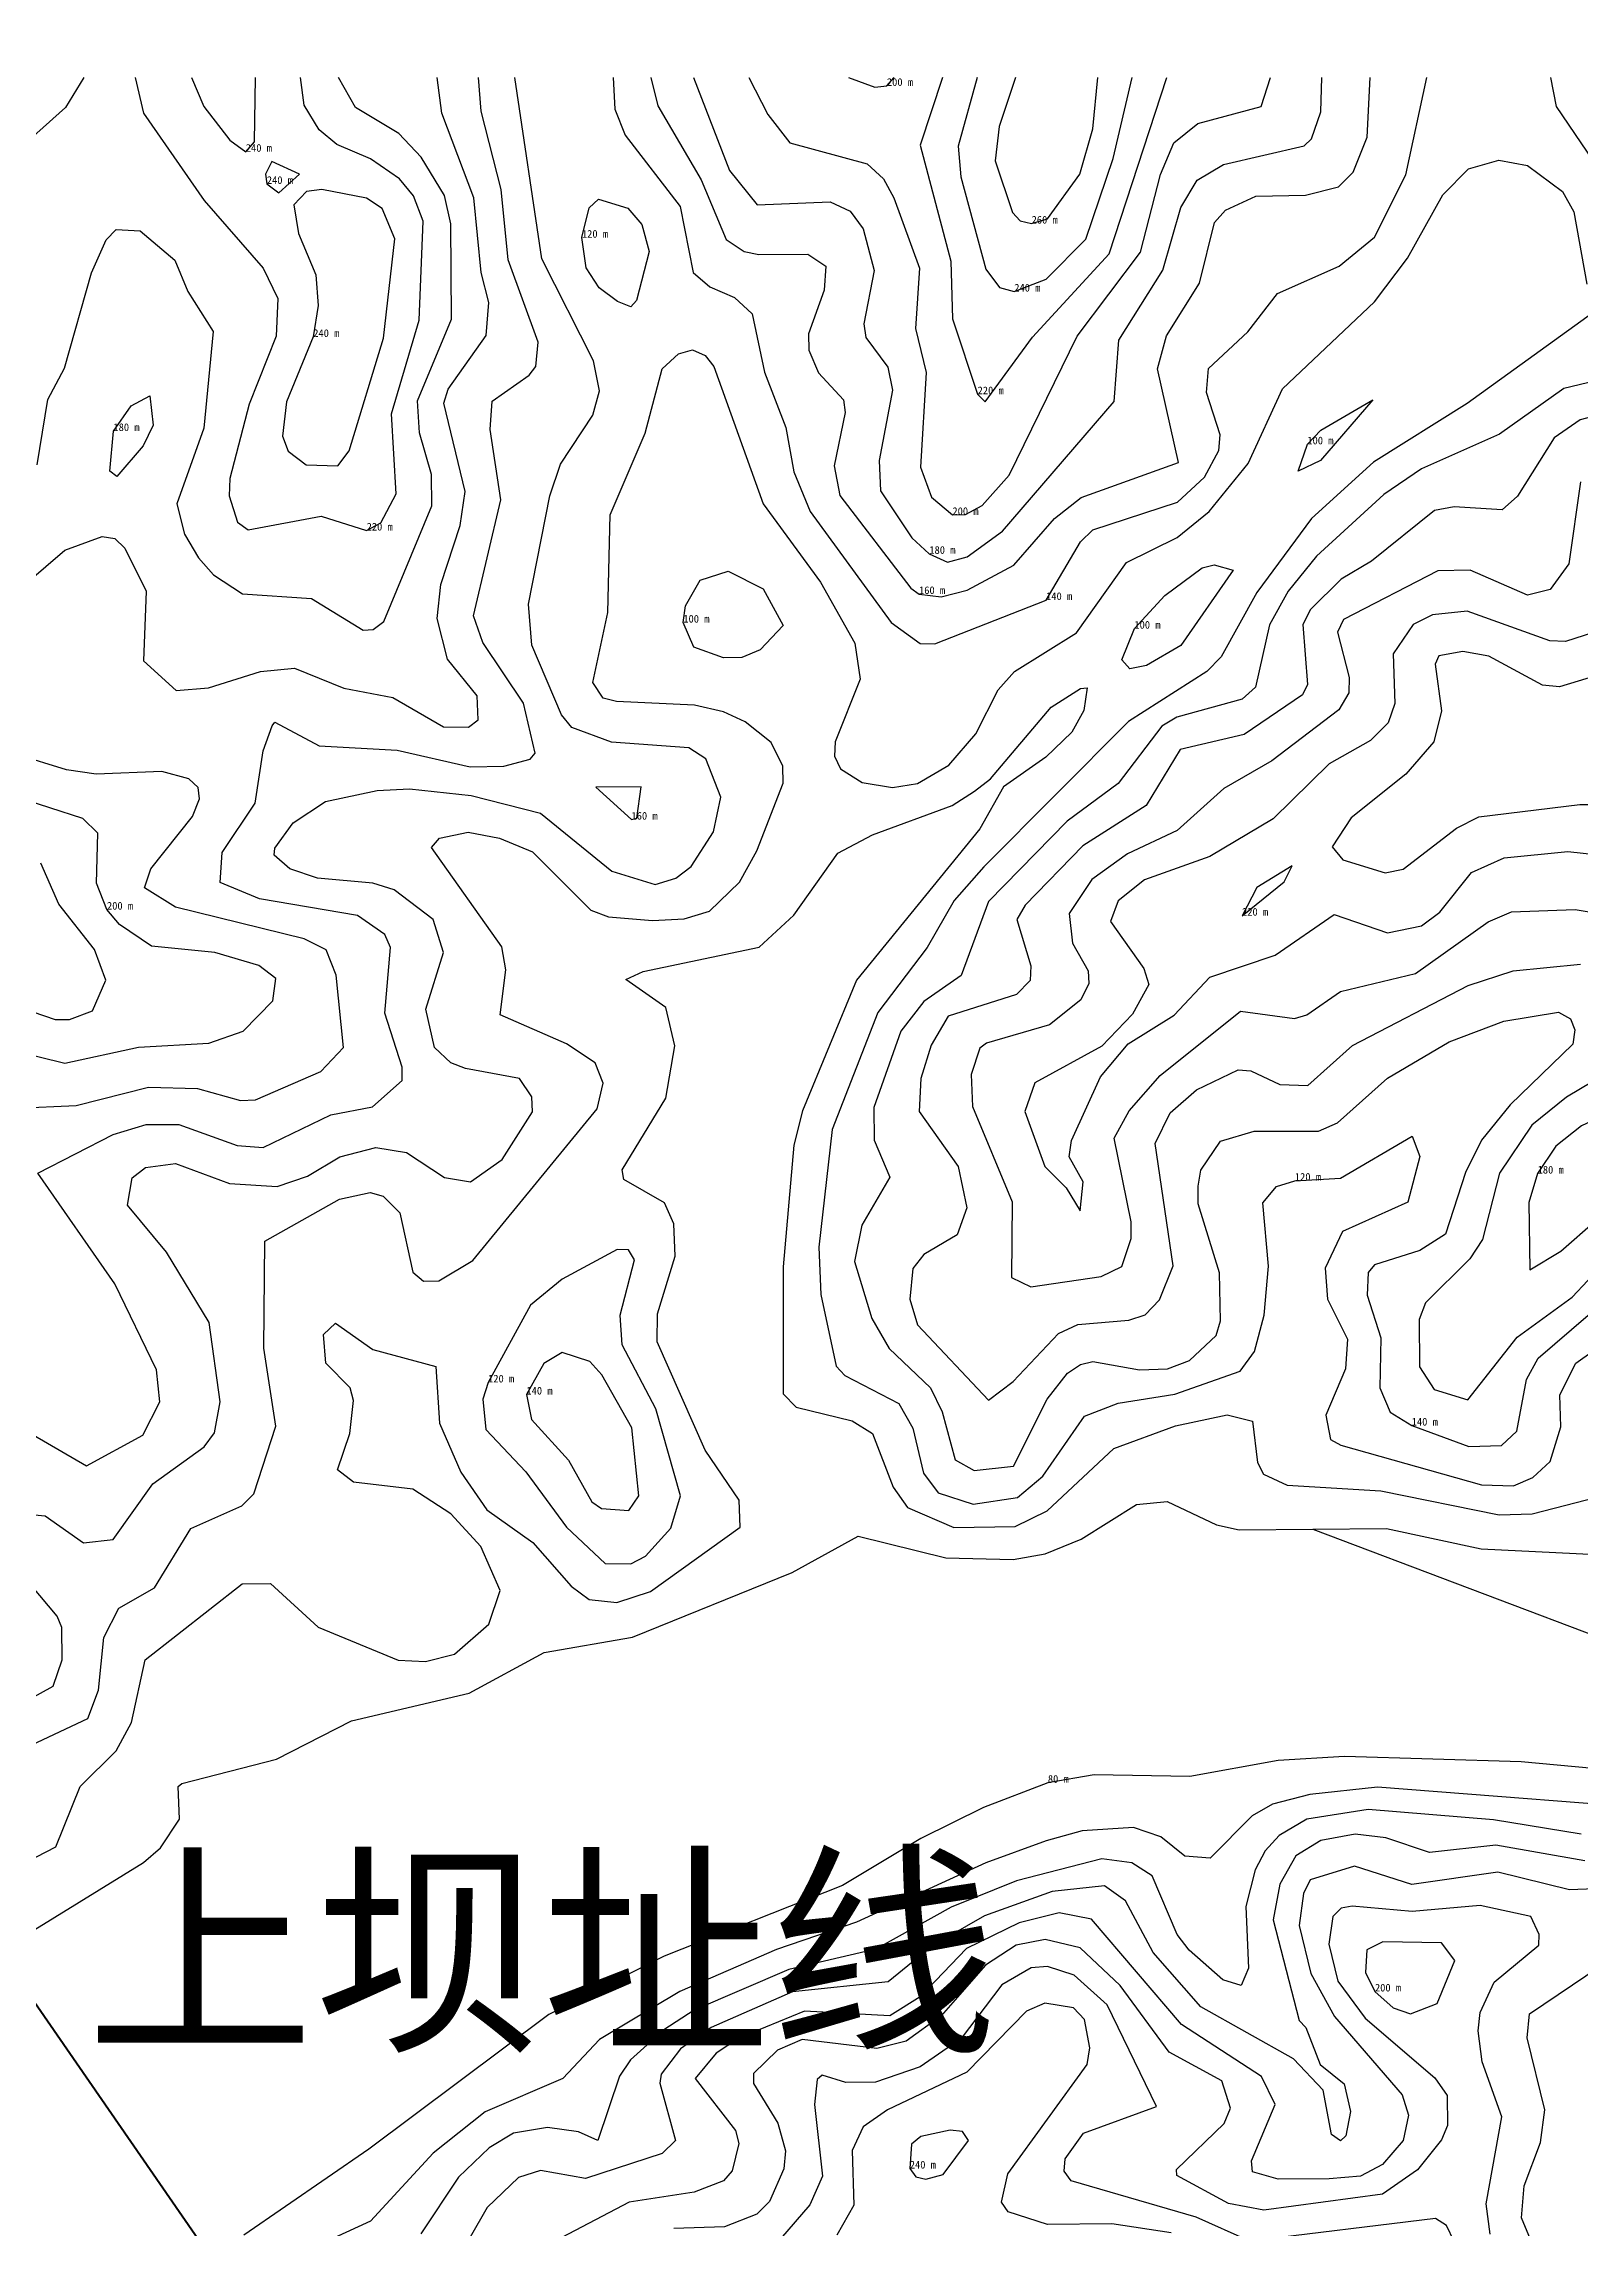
# Model space of a CAD drawing. Extents: x 111 to 2218288, y 28 to 1447839.
# Drawn here: x 110.82632 to 110.84182, y 27.7391 to 27.76114 of the extents above; entities that cross this region are included whole.
import ezdxf

# ---------------------------------------------------------------- set-up
doc = ezdxf.new("R2010")
doc.units = 0
doc.header["$MEASUREMENT"] = 0
for name, color, linetype in [('Contour_Line_Intermediate', 7, 'Continuous'), ('Contour_Line_Major', 7, 'Continuous'), ('Contour_Line_Minor', 7, 'Continuous'), ('FeatureAttribs', 7, 'Continuous')]:
    doc.layers.add(name, color=color, linetype=linetype)
doc.styles.get("Standard").update_dxf_attribs({"font": 'simhei.ttf'})

# ---------------------------------------------------------------- blocks, each defined once
blk = doc.blocks.new('FEATURE')
blk = doc.blocks.new('30')
at = {"layer": 'Defpoints', "lineweight": -3}
blk.add_circle((2215930.011064, 1442068.634078), 2247.483604, dxfattribs=at)

msp = doc.modelspace()

# ---------------------------------------------------------------- linework, layer by layer
at = {"color": 18, "true_color": 0x000000}
msp.add_line((110.839121, 27.746155), (110.845609, 27.743701, 60), dxfattribs=at)
at = {"color": 18, "linetype": 'ByBlock', "lineweight": 40, "true_color": 0x000000}
msp.add_line((110.824204, 27.744307, 49.354664), (110.82965, 27.736426, 100), dxfattribs=at)
at = {"layer": 'Contour_Line_Intermediate', "color": 36, "true_color": 0x804000}
for points in [[(110.839728, 27.75755, 20), (110.8392, 27.756938, 20), (110.838974, 27.75683, 20), (110.839066, 27.757102, 20), (110.839202, 27.757245, 20), (110.839728, 27.75755, 20)], [(110.833779, 27.755273, 20), (110.833545, 27.755028, 20), (110.833359, 27.754951, 20), (110.833176, 27.754948, 20), (110.832875, 27.755056, 20), (110.83277, 27.755303, 20), (110.832791, 27.755471, 20), (110.832939, 27.75573, 20), (110.833221, 27.755822, 20), (110.833574, 27.755644, 20), (110.833779, 27.755273, 20)], [(110.838319, 27.755832, 20), (110.83779, 27.755071, 20), (110.837442, 27.754869, 20), (110.837275, 27.754838, 20), (110.837194, 27.754929, 20), (110.837321, 27.755242, 20), (110.837629, 27.755576, 20), (110.838005, 27.755854, 20), (110.838127, 27.755885, 20), (110.838319, 27.755832, 20)], [(110.826057, 27.742753, 20), (110.82644, 27.742952, 20), (110.826686, 27.743558, 20), (110.827049, 27.743919, 20), (110.827204, 27.744205, 20), (110.827341, 27.744838, 20), (110.82832, 27.745603, 20), (110.828604, 27.745609, 20), (110.829087, 27.745167, 20), (110.829894, 27.744835, 20), (110.83017, 27.74482, 20), (110.830463, 27.744896, 20), (110.830807, 27.745196, 20), (110.830922, 27.745537, 20), (110.830728, 27.745982, 20), (110.830423, 27.746309, 20), (110.830041, 27.746561, 20), (110.829442, 27.74663, 20), (110.829281, 27.746754, 20), (110.829404, 27.747121, 20), (110.829442, 27.747453, 20), (110.829409, 27.747582, 20), (110.829164, 27.747831, 20), (110.829141, 27.748119, 20), (110.829261, 27.748234, 20), (110.829638, 27.747968, 20), (110.830274, 27.747796, 20), (110.830311, 27.747227, 20), (110.830524, 27.74673, 20), (110.830789, 27.746351, 20), (110.831251, 27.746021, 20), (110.83164, 27.745581, 20), (110.83182, 27.745447, 20), (110.832099, 27.745417, 20), (110.832439, 27.745527, 20), (110.833342, 27.746176, 20), (110.833335, 27.746449, 20), (110.832991, 27.746954, 20), (110.832507, 27.748046, 20), (110.83251, 27.74833, 20), (110.832689, 27.748912, 20), (110.832673, 27.749237, 20), (110.83258, 27.749448, 20), (110.832169, 27.749684, 20), (110.832153, 27.74978, 20), (110.832595, 27.750506, 20), (110.832684, 27.751032, 20), (110.832593, 27.751418, 20), (110.832191, 27.751701, 20), (110.832364, 27.751781, 20), (110.833534, 27.752027, 20), (110.833886, 27.752352, 20), (110.83433, 27.752975, 20), (110.834679, 27.753162, 20), (110.835483, 27.753457, 20), (110.835708, 27.753601, 20), (110.835869, 27.753727, 20), (110.83648, 27.75445, 20), (110.836777, 27.754639, 20), (110.836844, 27.754646, 20), (110.836812, 27.754415, 20), (110.836691, 27.754199, 20), (110.836426, 27.753945, 20), (110.836, 27.753645, 20), (110.835763, 27.753223, 20), (110.834516, 27.751696, 20), (110.833974, 27.750378, 20), (110.833885, 27.75003, 20), (110.833779, 27.748803, 20), (110.833777, 27.747522, 20), (110.833908, 27.747388, 20), (110.834474, 27.747248, 20), (110.834678, 27.747122, 20), (110.834886, 27.74658, 20), (110.835033, 27.746376, 20), (110.835498, 27.746173, 20), (110.836119, 27.746183, 20), (110.836441, 27.74634, 20), (110.837112, 27.746971, 20), (110.837736, 27.747199, 20), (110.838258, 27.74731, 20), (110.838514, 27.747244, 20), (110.838564, 27.746829, 20), (110.838624, 27.746712, 20), (110.838862, 27.746599, 20), (110.839808, 27.746541, 20), (110.841001, 27.746301, 20), (110.841335, 27.74631, 20), (110.842103, 27.746509, 20)], [(110.843061, 27.743296, 20), (110.839773, 27.743553, 20), (110.839091, 27.743478, 20), (110.838713, 27.74338, 20), (110.838509, 27.743264, 20), (110.838085, 27.742836, 20), (110.83783, 27.742857, 20), (110.837589, 27.743052, 20), (110.837313, 27.743147, 20), (110.836795, 27.743113, 20), (110.836431, 27.74301, 20), (110.835822, 27.742789, 20), (110.834517, 27.742189, 20), (110.833709, 27.741915, 20), (110.832734, 27.741491, 20), (110.831923, 27.741006, 20), (110.831555, 27.740614, 20), (110.830771, 27.740278, 20), (110.830245, 27.73986, 20), (110.829615, 27.739172, 20), (110.828662, 27.738738, 20)]]:
    msp.add_polyline3d(points, dxfattribs=at)
at = {"layer": 'Contour_Line_Major', "color": 36, "true_color": 0x804000}
for points in [[(110.826722, 27.760802, 120), (110.826538, 27.760499, 120), (110.826022, 27.760041, 120)], [(110.826252, 27.756896, 120), (110.826357, 27.757555, 120), (110.826528, 27.75787, 120), (110.826799, 27.758832, 120), (110.826948, 27.759166, 120), (110.827047, 27.759271, 120), (110.827291, 27.759256, 120), (110.827641, 27.75896, 120), (110.82777, 27.758643, 120), (110.828028, 27.758241, 120), (110.827933, 27.757264, 120), (110.82766, 27.756502, 120), (110.827738, 27.756195, 120), (110.827877, 27.755957, 120), (110.828029, 27.755786, 120), (110.828322, 27.755593, 120), (110.829019, 27.755547, 120), (110.829541, 27.755226, 120), (110.829641, 27.755232, 120), (110.829747, 27.755314, 120), (110.830232, 27.756481, 120), (110.83023, 27.756798, 120), (110.830107, 27.757219, 120), (110.830089, 27.757542, 120), (110.830431, 27.758364, 120), (110.830426, 27.759328, 120), (110.830361, 27.759611, 120), (110.830126, 27.759998, 120), (110.829901, 27.760237, 120), (110.829464, 27.760499, 120), (110.829292, 27.760802, 120)], [(110.83343, 27.760802, 120), (110.833622, 27.760429, 120), (110.833844, 27.760144, 120), (110.834626, 27.759933, 120), (110.834789, 27.75978, 120), (110.834895, 27.759589, 120), (110.835153, 27.758879, 120), (110.835113, 27.758269, 120), (110.83522, 27.757826, 120), (110.835163, 27.756873, 120), (110.835275, 27.756568, 120), (110.835485, 27.756389, 120), (110.835618, 27.756394, 120), (110.835785, 27.756485, 120), (110.836059, 27.756789, 120), (110.836742, 27.758192, 120), (110.837383, 27.759039, 120), (110.837584, 27.759823, 120), (110.837719, 27.760145, 120), (110.83796, 27.760338, 120), (110.838601, 27.76051, 120), (110.838694, 27.760802, 120)], [(110.834437, 27.760802, 120), (110.834703, 27.760704, 120), (110.834824, 27.760718, 120), (110.834897, 27.760802, 120)], [(110.841952, 27.755202, 120), (110.84167, 27.755112, 120), (110.841512, 27.75512, 120), (110.840677, 27.755418, 120), (110.840329, 27.755381, 120), (110.840133, 27.755285, 120), (110.839933, 27.754988, 120), (110.839947, 27.754488, 120), (110.839881, 27.754293, 120), (110.839702, 27.754115, 120), (110.839286, 27.753878, 120), (110.838722, 27.753322, 120), (110.838083, 27.752942, 120), (110.837422, 27.752707, 120), (110.837156, 27.752496, 120), (110.837079, 27.752286, 120), (110.837416, 27.751812, 120), (110.837465, 27.751651, 120), (110.837302, 27.751353, 120), (110.836992, 27.75103, 120), (110.836318, 27.750659, 120), (110.836217, 27.750369, 120), (110.836418, 27.749814, 120), (110.836631, 27.7496, 120), (110.836773, 27.749367, 120), (110.836804, 27.749661, 120), (110.836664, 27.749914, 120), (110.836686, 27.750077, 120), (110.836979, 27.750719, 120), (110.837258, 27.751053, 120), (110.837723, 27.751342, 120), (110.838082, 27.751724, 120), (110.838741, 27.751947, 120), (110.839335, 27.752357, 120), (110.839875, 27.752172, 120), (110.840217, 27.752245, 120), (110.840404, 27.75238, 120), (110.840721, 27.75278, 120), (110.841051, 27.75293, 120), (110.841694, 27.752995, 120), (110.842347, 27.752923, 120)], [(110.825735, 27.751054, 120), (110.82653, 27.750859, 120), (110.827272, 27.75102, 120), (110.827984, 27.75106, 120), (110.828328, 27.75118, 120), (110.828628, 27.751485, 120), (110.82866, 27.751713, 120), (110.828486, 27.751843, 120), (110.828044, 27.751974, 120), (110.827405, 27.752039, 120), (110.827081, 27.752257, 120), (110.826955, 27.752407, 120), (110.826848, 27.752674, 120), (110.826864, 27.75318, 120), (110.826711, 27.753325, 120), (110.825378, 27.753756, 120)], [(110.840553, 27.741804, 120), (110.840419, 27.741981, 120), (110.839828, 27.741992, 120), (110.839666, 27.741912, 120), (110.839654, 27.741681, 120), (110.839748, 27.741491, 120), (110.839933, 27.741327, 120), (110.840108, 27.741266, 120), (110.840375, 27.741371, 120), (110.840553, 27.741804, 120)], [(110.840779, 27.738485, 120), (110.840471, 27.739131, 120), (110.84036, 27.739202, 120), (110.838485, 27.738972, 120), (110.837944, 27.739213, 120), (110.836682, 27.73958, 120), (110.836614, 27.739679, 120), (110.836621, 27.739803, 120), (110.836809, 27.740063, 120), (110.837545, 27.74033, 120), (110.837047, 27.741358, 120), (110.836712, 27.741657, 120), (110.836444, 27.741742, 120), (110.836279, 27.741731, 120), (110.835985, 27.741557, 120), (110.835572, 27.741018, 120), (110.835161, 27.740732, 120), (110.83471, 27.740576, 120), (110.834411, 27.740574, 120), (110.83417, 27.740648, 120), (110.834121, 27.740603, 120), (110.834092, 27.740352, 120), (110.834175, 27.739628, 120), (110.834047, 27.739337, 120), (110.833751, 27.738994, 120)]]:
    msp.add_polyline3d(points, dxfattribs=at)
at = {"layer": 'Contour_Line_Minor', "color": 36, "true_color": 0x804000}
for points in [[(110.826084, 27.746313, 60), (110.82633, 27.746289, 60), (110.826718, 27.746019, 60), (110.827018, 27.74605, 60), (110.827418, 27.746614, 60), (110.827937, 27.746987, 60), (110.82804, 27.747127, 60), (110.828097, 27.74744, 60), (110.827987, 27.748241, 60), (110.827554, 27.748952, 60), (110.827163, 27.749424, 60), (110.827209, 27.749701, 60), (110.827343, 27.749804, 60), (110.827648, 27.749844, 60), (110.828192, 27.749642, 60), (110.828673, 27.749615, 60), (110.828978, 27.749719, 60), (110.829304, 27.749911, 60), (110.829667, 27.750008, 60), (110.829977, 27.749957, 60), (110.830361, 27.749704, 60), (110.830623, 27.74966, 60), (110.830941, 27.749887, 60), (110.831247, 27.750368, 60), (110.83124, 27.750518, 60), (110.831116, 27.750703, 60), (110.830573, 27.750805, 60), (110.830426, 27.750861, 60), (110.830258, 27.751015, 60), (110.830172, 27.751404, 60), (110.830352, 27.751976, 60), (110.830246, 27.752307, 60), (110.829853, 27.752608, 60), (110.829636, 27.752674, 60), (110.829078, 27.752725, 60), (110.8288, 27.75282, 60), (110.828643, 27.752957, 60), (110.828647, 27.753027, 60), (110.828834, 27.753284, 60), (110.82916, 27.753497, 60), (110.829682, 27.753609, 60), (110.830009, 27.753626, 60), (110.83063, 27.753558, 60), (110.831329, 27.75338, 60), (110.83205, 27.752796, 60), (110.832485, 27.752661, 60), (110.832696, 27.752723, 60), (110.832848, 27.752841, 60), (110.833076, 27.753191, 60), (110.833147, 27.753543, 60), (110.832996, 27.75393, 60), (110.832824, 27.754038, 60), (110.832047, 27.754098, 60), (110.831644, 27.754243, 60), (110.831541, 27.754372, 60), (110.831242, 27.755077, 60), (110.831209, 27.75549, 60), (110.831423, 27.756582, 60), (110.831532, 27.756901, 60), (110.831856, 27.757395, 60), (110.831924, 27.757643, 60), (110.831863, 27.757944, 60), (110.831343, 27.758975, 60), (110.831071, 27.760802, 60)], [(110.826106, 27.747167, 80), (110.826749, 27.746795, 80), (110.827316, 27.747103, 80), (110.827489, 27.747442, 80), (110.827456, 27.747762, 80), (110.827034, 27.748631, 80), (110.826259, 27.749747, 80), (110.827017, 27.750137, 80), (110.827349, 27.750238, 80), (110.82768, 27.75024, 80), (110.828267, 27.750027, 80), (110.828532, 27.750006, 80), (110.829212, 27.750337, 80), (110.829635, 27.750416, 80), (110.829932, 27.750684, 80), (110.829935, 27.750819, 80), (110.829758, 27.751361, 80), (110.829817, 27.752025, 80), (110.82976, 27.752156, 80), (110.829482, 27.752347, 80), (110.828494, 27.752517, 80), (110.828097, 27.752679, 80), (110.828116, 27.752982, 80), (110.828451, 27.753482, 80), (110.828531, 27.75401, 80), (110.828622, 27.754262, 80), (110.828649, 27.754298, 80), (110.829096, 27.754059, 80), (110.829882, 27.754015, 80), (110.83062, 27.753847, 80), (110.830959, 27.753853, 80), (110.831225, 27.753924, 80), (110.831276, 27.753985, 80), (110.831157, 27.754491, 80), (110.830747, 27.755102, 80), (110.830652, 27.755372, 80), (110.83093, 27.756541, 80), (110.830822, 27.757253, 80), (110.830841, 27.757536, 80), (110.831216, 27.7578, 80), (110.831281, 27.757888, 80), (110.831304, 27.758133, 80), (110.831003, 27.758964, 80), (110.830931, 27.759672, 80), (110.830729, 27.760465, 80), (110.830702, 27.760802, 80)], [(110.826145, 27.755704, 100), (110.82653, 27.756035, 100), (110.826908, 27.756171, 100), (110.827034, 27.756153, 100), (110.827136, 27.756054, 100), (110.82735, 27.755619, 100), (110.827325, 27.754918, 100), (110.827654, 27.754619, 100), (110.827979, 27.754644, 100), (110.828504, 27.754811, 100), (110.828848, 27.754843, 100), (110.829345, 27.75464, 100), (110.829838, 27.754548, 100), (110.830349, 27.754251, 100), (110.830602, 27.754248, 100), (110.830699, 27.754323, 100), (110.830691, 27.754565, 100), (110.83039, 27.754933, 100), (110.830288, 27.755345, 100), (110.830324, 27.755686, 100), (110.830519, 27.756282, 100), (110.83057, 27.756625, 100), (110.830353, 27.757516, 100), (110.830397, 27.75766, 100), (110.83078, 27.758199, 100), (110.830809, 27.758534, 100), (110.830731, 27.758836, 100), (110.830656, 27.759588, 100), (110.830335, 27.760443, 100), (110.830286, 27.760802, 100)], [(110.827241, 27.760802, 140), (110.827323, 27.760443, 140), (110.827935, 27.759561, 140), (110.828531, 27.758878, 140), (110.828679, 27.758573, 140), (110.828663, 27.758193, 140), (110.828391, 27.757507, 140), (110.828196, 27.756757, 140), (110.828188, 27.756581, 140), (110.828272, 27.756315, 140), (110.828381, 27.75624, 140), (110.829115, 27.756376, 140), (110.829575, 27.756232, 140), (110.829718, 27.75631, 140), (110.829874, 27.756601, 140), (110.829825, 27.757411, 140), (110.830105, 27.758354, 140), (110.830144, 27.759352, 140), (110.830047, 27.759609, 140), (110.829905, 27.759782, 140), (110.829615, 27.759981, 140), (110.829273, 27.760128, 140), (110.829096, 27.760275, 140), (110.828945, 27.760525, 140), (110.828909, 27.760802, 140)], [(110.827807, 27.760802, 160), (110.827933, 27.760511, 160), (110.828196, 27.76017, 160), (110.828356, 27.760054, 160), (110.828445, 27.760153, 160), (110.828455, 27.760802, 160)], [(110.832062, 27.760802, 60), (110.83208, 27.760482, 60), (110.832184, 27.760222, 60), (110.832737, 27.759501, 60), (110.83287, 27.758836, 60), (110.833038, 27.75869, 60), (110.833288, 27.758583, 60), (110.833463, 27.758417, 60), (110.83359, 27.75783, 60), (110.833803, 27.75727, 60), (110.833885, 27.756824, 60), (110.834051, 27.756425, 60), (110.834868, 27.755305, 60), (110.835161, 27.755091, 60), (110.835307, 27.755089, 60), (110.83643, 27.755531, 60), (110.836778, 27.756118, 60), (110.836901, 27.75624, 60), (110.837755, 27.756519, 60), (110.838029, 27.756772, 60), (110.838173, 27.757039, 60), (110.838188, 27.757196, 60), (110.838048, 27.757626, 60), (110.838067, 27.757867, 60), (110.838465, 27.758238, 60), (110.838765, 27.758623, 60), (110.839386, 27.758898, 60), (110.839745, 27.759193, 60), (110.84006, 27.759821, 60), (110.840271, 27.760802, 60)], [(110.832443, 27.760802, 80), (110.832514, 27.760518, 80), (110.83295, 27.75977, 80), (110.833201, 27.759168, 80), (110.833384, 27.759048, 80), (110.833533, 27.759017, 80), (110.834027, 27.759021, 80), (110.834209, 27.758899, 80), (110.83419, 27.758656, 80), (110.834034, 27.758217, 80), (110.834036, 27.758053, 80), (110.834133, 27.757824, 80), (110.834386, 27.757552, 80), (110.834404, 27.757423, 80), (110.834291, 27.756884, 80), (110.834349, 27.756587, 80), (110.835064, 27.755649, 80), (110.835148, 27.755591, 80), (110.835373, 27.755563, 80), (110.835634, 27.755631, 80), (110.836103, 27.755882, 80), (110.836514, 27.756353, 80), (110.836783, 27.756565, 80), (110.837765, 27.756919, 80), (110.837554, 27.757865, 80), (110.837646, 27.758197, 80), (110.837978, 27.758728, 80), (110.838128, 27.759339, 80), (110.838239, 27.759465, 80), (110.838547, 27.759606, 80), (110.839049, 27.759616, 80), (110.839379, 27.7597, 80), (110.839527, 27.759848, 80), (110.83967, 27.760202, 80), (110.8397, 27.760802, 80)], [(110.832874, 27.760802, 100), (110.833236, 27.759864, 100), (110.833516, 27.759518, 100), (110.834253, 27.759548, 100), (110.834454, 27.759454, 100), (110.834585, 27.759276, 100), (110.834694, 27.758856, 100), (110.834591, 27.758316, 100), (110.83461, 27.758181, 100), (110.834833, 27.757879, 100), (110.834881, 27.757648, 100), (110.834747, 27.75694, 100), (110.834759, 27.756633, 100), (110.835076, 27.756159, 100), (110.835252, 27.755997, 100), (110.835435, 27.755912, 100), (110.835633, 27.755967, 100), (110.835989, 27.756227, 100), (110.837116, 27.757533, 100), (110.837164, 27.758154, 100), (110.837607, 27.758858, 100), (110.837791, 27.75949, 100), (110.837954, 27.759768, 100), (110.838221, 27.759925, 100), (110.839035, 27.760114, 100), (110.839107, 27.760183, 100), (110.839203, 27.760457, 100), (110.839212, 27.760802, 100)], [(110.835386, 27.760802, 140), (110.83516, 27.76012, 140), (110.835468, 27.75895, 140), (110.835486, 27.758369, 140), (110.835739, 27.757607, 140), (110.835814, 27.75753, 140), (110.836292, 27.758183, 140), (110.837067, 27.759023, 140), (110.837649, 27.760802, 140)], [(110.835734, 27.760802, 160), (110.835543, 27.760111, 160), (110.83557, 27.7598, 160), (110.835821, 27.758868, 160), (110.83596, 27.758684, 160), (110.836109, 27.758643, 160), (110.836431, 27.758768, 160), (110.83683, 27.759173, 160), (110.837107, 27.759987, 160), (110.837299, 27.760802, 160)], [(110.836121, 27.760802, 180), (110.835955, 27.760307, 180), (110.835916, 27.759961, 180), (110.83609, 27.75944, 180), (110.836169, 27.759356, 180), (110.836284, 27.759329, 180), (110.836443, 27.759378, 180), (110.836772, 27.759826, 180), (110.836902, 27.760286, 180), (110.836951, 27.760802, 180)], [(110.841518, 27.760802, 60), (110.841576, 27.760509, 60), (110.842075, 27.759777, 60)], [(110.826083, 27.743925, 40), (110.826763, 27.744247, 40), (110.82687, 27.744533, 40), (110.826925, 27.745064, 40), (110.827076, 27.745359, 40), (110.827433, 27.745564, 40), (110.827802, 27.746161, 40), (110.828315, 27.74639, 40), (110.828438, 27.746511, 40), (110.828659, 27.747196, 40), (110.828538, 27.747983, 40), (110.828549, 27.749062, 40), (110.829302, 27.749486, 40), (110.82961, 27.749552, 40), (110.829743, 27.749517, 40), (110.829909, 27.749346, 40), (110.830041, 27.74875, 40), (110.830147, 27.748659, 40), (110.830304, 27.748661, 40), (110.830647, 27.748866, 40), (110.831902, 27.750396, 40), (110.831961, 27.750656, 40), (110.831879, 27.750861, 40), (110.831592, 27.751053, 40), (110.830922, 27.751346, 40), (110.83098, 27.751798, 40), (110.830938, 27.75203, 40), (110.83023, 27.753035, 40), (110.83031, 27.753127, 40), (110.8306, 27.753189, 40), (110.830914, 27.753129, 40), (110.831247, 27.752989, 40), (110.831838, 27.752403, 40), (110.832015, 27.752334, 40), (110.83246, 27.752297, 40), (110.832777, 27.752313, 40), (110.833034, 27.752393, 40), (110.833338, 27.752685, 40), (110.833512, 27.752999, 40), (110.833776, 27.753682, 40), (110.833775, 27.753855, 40), (110.833657, 27.754093, 40), (110.833393, 27.754303, 40), (110.833177, 27.754403, 40), (110.832884, 27.754469, 40), (110.832095, 27.754506, 40), (110.831962, 27.75454, 40), (110.831858, 27.754697, 40), (110.83201, 27.755404, 40), (110.832033, 27.756392, 40), (110.832385, 27.757215, 40), (110.832557, 27.757865, 40), (110.83272, 27.758014, 40), (110.832862, 27.758056, 40), (110.832989, 27.757999, 40), (110.833078, 27.757887, 40), (110.833576, 27.756501, 40), (110.834153, 27.75571, 40), (110.8345, 27.755097, 40), (110.834555, 27.754732, 40), (110.834302, 27.754101, 40), (110.834294, 27.753957, 40), (110.834356, 27.753828, 40), (110.834576, 27.753691, 40), (110.834882, 27.753638, 40), (110.835133, 27.753681, 40), (110.835448, 27.753866, 40), (110.835722, 27.754182, 40), (110.835947, 27.754625, 40), (110.836112, 27.754809, 40), (110.836737, 27.755201, 40), (110.837241, 27.755911, 40), (110.837752, 27.756163, 40), (110.838075, 27.756423, 40), (110.838468, 27.756908, 40), (110.838816, 27.757663, 40), (110.839745, 27.758541, 40), (110.840075, 27.758979, 40), (110.840434, 27.75962, 40), (110.840692, 27.759882, 40), (110.840997, 27.759968, 40), (110.841288, 27.759915, 40), (110.841641, 27.759653, 40), (110.841756, 27.759446, 40), (110.841886, 27.758718, 40)], [(110.828897, 27.759826, 160), (110.828618, 27.759957, 160), (110.828555, 27.759829, 160), (110.828568, 27.759729, 160), (110.828688, 27.75964, 160), (110.828897, 27.759826, 160)], [(110.82986, 27.759176, 160), (110.82973, 27.75948, 160), (110.829575, 27.759587, 160), (110.829123, 27.759674, 160), (110.828969, 27.759654, 160), (110.82884, 27.759517, 160), (110.828888, 27.759228, 160), (110.829063, 27.758811, 160), (110.829087, 27.758503, 160), (110.829036, 27.758185, 160), (110.828768, 27.75753, 160), (110.828727, 27.757184, 160), (110.828783, 27.757033, 160), (110.828966, 27.756895, 160), (110.829283, 27.756885, 160), (110.829398, 27.757037, 160), (110.829744, 27.758174, 160), (110.82986, 27.759176, 160)], [(110.832425, 27.759046, 40), (110.832298, 27.758552, 40), (110.832239, 27.75849, 40), (110.832106, 27.758543, 40), (110.83192, 27.75868, 40), (110.83179, 27.758884, 40), (110.831747, 27.759187, 40), (110.831819, 27.759488, 40), (110.831913, 27.759577, 40), (110.832209, 27.759483, 40), (110.832351, 27.759321, 40), (110.832425, 27.759046, 40)], [(110.842032, 27.75849, 40), (110.840679, 27.757515, 40), (110.839735, 27.756923, 40), (110.839108, 27.756353, 40), (110.838558, 27.755606, 40), (110.838195, 27.754958, 40), (110.838052, 27.754808, 40), (110.837263, 27.754304, 40), (110.835803, 27.752839, 40), (110.835504, 27.752499, 40), (110.83523, 27.752025, 40), (110.834734, 27.75137, 40), (110.834273, 27.750189, 40), (110.834138, 27.749002, 40), (110.834156, 27.748522, 40), (110.834312, 27.747801, 40), (110.8344, 27.747708, 40), (110.834945, 27.747425, 40), (110.835086, 27.747176, 40), (110.835192, 27.746721, 40), (110.835342, 27.746523, 40), (110.835693, 27.746408, 40), (110.836142, 27.746474, 40), (110.836397, 27.746692, 40), (110.836818, 27.747297, 40), (110.837157, 27.747428, 40), (110.83773, 27.747517, 40), (110.838388, 27.74775, 40), (110.838533, 27.74795, 40), (110.838629, 27.748315, 40), (110.838675, 27.74881, 40), (110.838617, 27.749449, 40), (110.838754, 27.749614, 40), (110.83894, 27.749672, 40), (110.839402, 27.749698, 40), (110.840125, 27.75012, 40), (110.8402, 27.749916, 40), (110.840081, 27.749456, 40), (110.839422, 27.749159, 40), (110.839246, 27.748789, 40), (110.839268, 27.748477, 40), (110.839472, 27.748073, 40), (110.839452, 27.747775, 40), (110.839254, 27.747307, 40), (110.839299, 27.747062, 40), (110.839403, 27.747002, 40), (110.840823, 27.746604, 40), (110.841146, 27.746594, 40), (110.841341, 27.746676, 40), (110.841517, 27.746838, 40), (110.841625, 27.747188, 40), (110.841613, 27.747512, 40), (110.841774, 27.747831, 40), (110.842323, 27.74822, 40)], [(110.842537, 27.757878, 60), (110.841653, 27.757666, 60), (110.841005, 27.757203, 60), (110.840217, 27.756856, 60), (110.839839, 27.756597, 60), (110.839158, 27.755973, 60), (110.838873, 27.755621, 60), (110.838684, 27.755282, 60), (110.838544, 27.754651, 60), (110.838408, 27.754529, 60), (110.83775, 27.754349, 60), (110.837599, 27.754259, 60), (110.837158, 27.75368, 60), (110.836643, 27.753299, 60), (110.83585, 27.752489, 60), (110.835574, 27.751742, 60), (110.835195, 27.751481, 60), (110.834966, 27.751179, 60), (110.834692, 27.750409, 60), (110.834694, 27.750081, 60), (110.834853, 27.749708, 60), (110.834571, 27.749223, 60), (110.834496, 27.748857, 60), (110.834673, 27.748281, 60), (110.834848, 27.747979, 60), (110.835265, 27.747583, 60), (110.835383, 27.747339, 60), (110.835514, 27.746854, 60), (110.835706, 27.746747, 60), (110.836102, 27.746793, 60), (110.836442, 27.747468, 60), (110.836647, 27.747729, 60), (110.836776, 27.747817, 60), (110.836902, 27.747848, 60), (110.837374, 27.747764, 60), (110.837656, 27.747774, 60), (110.837878, 27.747856, 60), (110.838147, 27.74811, 60), (110.83819, 27.748258, 60), (110.838181, 27.748741, 60), (110.837965, 27.749439, 60), (110.837966, 27.749616, 60), (110.837991, 27.749779, 60), (110.83819, 27.75007, 60), (110.838528, 27.750172, 60), (110.83918, 27.750171, 60), (110.83937, 27.750256, 60), (110.839873, 27.750707, 60), (110.840497, 27.751074, 60), (110.841048, 27.751281, 60), (110.841601, 27.751374, 60), (110.841722, 27.751306, 60), (110.841766, 27.751193, 60), (110.841746, 27.75105, 60), (110.841111, 27.750438, 60), (110.840822, 27.750082, 60), (110.840663, 27.749755, 60), (110.840461, 27.749131, 60), (110.840202, 27.748968, 60), (110.839742, 27.748823, 60), (110.839679, 27.748747, 60), (110.83967, 27.748516, 60), (110.839807, 27.748086, 60), (110.839797, 27.747582, 60), (110.839901, 27.747338, 60), (110.840119, 27.747201, 60), (110.840694, 27.746989, 60), (110.841024, 27.747001, 60), (110.841179, 27.747145, 60), (110.841276, 27.747666, 60), (110.841395, 27.747882, 60), (110.842428, 27.74877, 60)], [(110.827421, 27.757294, 100), (110.827319, 27.757087, 100), (110.827055, 27.756777, 100), (110.826985, 27.756831, 100), (110.82702, 27.757236, 100), (110.8272, 27.757491, 100), (110.827387, 27.75759, 100), (110.827421, 27.757294, 100)], [(110.841983, 27.757393, 80), (110.841818, 27.75735, 80), (110.841555, 27.757166, 80), (110.841186, 27.75658, 80), (110.841033, 27.756441, 80), (110.840548, 27.756472, 80), (110.840349, 27.756433, 80), (110.839713, 27.755924, 80), (110.839408, 27.755741, 80), (110.839097, 27.755436, 80), (110.839021, 27.755284, 80), (110.839067, 27.754677, 80), (110.839017, 27.754573, 80), (110.838427, 27.754173, 80), (110.837784, 27.754022, 80), (110.83744, 27.753456, 80), (110.836801, 27.753051, 80), (110.836218, 27.752451, 80), (110.836134, 27.752309, 80), (110.836276, 27.751839, 80), (110.836269, 27.751692, 80), (110.83613, 27.75155, 80), (110.835443, 27.751331, 80), (110.835271, 27.751038, 80), (110.835166, 27.750704, 80), (110.83515, 27.750371, 80), (110.835542, 27.749814, 80), (110.83563, 27.749398, 80), (110.835534, 27.749125, 80), (110.835198, 27.748927, 80), (110.835085, 27.748786, 80), (110.835056, 27.748475, 80), (110.835134, 27.748218, 80), (110.835848, 27.747457, 80), (110.836098, 27.747646, 80), (110.836554, 27.748129, 80), (110.836751, 27.748221, 80), (110.837266, 27.748264, 80), (110.83743, 27.74832, 80), (110.837575, 27.748469, 80), (110.837711, 27.748813, 80), (110.837529, 27.750048, 80), (110.837681, 27.750356, 80), (110.837947, 27.750588, 80), (110.838368, 27.750792, 80), (110.838495, 27.750782, 80), (110.838788, 27.750643, 80), (110.839071, 27.750631, 80), (110.839521, 27.751035, 80), (110.840689, 27.75164, 80), (110.841141, 27.75179, 80), (110.841821, 27.751855, 80)], [(110.841823, 27.756724, 100), (110.841703, 27.755896, 100), (110.841517, 27.755638, 100), (110.841288, 27.755581, 100), (110.840709, 27.755833, 100), (110.840383, 27.755824, 100), (110.83943, 27.755335, 100), (110.839371, 27.755206, 100), (110.839488, 27.754749, 100), (110.839483, 27.754595, 100), (110.839384, 27.754424, 100), (110.838709, 27.753907, 100), (110.838223, 27.75363, 100), (110.837752, 27.753205, 100), (110.837252, 27.75297, 100), (110.836893, 27.752712, 100), (110.836663, 27.752367, 100), (110.836696, 27.75207, 100), (110.836853, 27.751788, 100), (110.836862, 27.75166, 100), (110.836779, 27.751498, 100), (110.836466, 27.751246, 100), (110.83583, 27.751059, 100), (110.835763, 27.751008, 100), (110.835674, 27.750742, 100), (110.835689, 27.750422, 100), (110.836089, 27.74946, 100), (110.836081, 27.748695, 100), (110.836275, 27.7486, 100), (110.836987, 27.748705, 100), (110.837194, 27.748805, 100), (110.83729, 27.749089, 100), (110.837288, 27.749256, 100), (110.837117, 27.750102, 100), (110.837267, 27.750377, 100), (110.83758, 27.750732, 100), (110.838392, 27.751384, 100), (110.838938, 27.75131, 100), (110.839061, 27.751345, 100), (110.839399, 27.751582, 100), (110.840156, 27.751762, 100), (110.840889, 27.752283, 100), (110.841125, 27.752384, 100), (110.841767, 27.752408, 100), (110.842531, 27.752279, 100)], [(110.841986, 27.75477, 140), (110.841609, 27.754654, 140), (110.841438, 27.754672, 140), (110.840898, 27.754964, 140), (110.840634, 27.755012, 140), (110.840393, 27.754967, 140), (110.840357, 27.754882, 140), (110.84042, 27.754413, 140), (110.840343, 27.754101, 140), (110.840058, 27.753775, 140), (110.839507, 27.753332, 140), (110.839317, 27.753042, 140), (110.839425, 27.752909, 140), (110.83985, 27.752779, 140), (110.840033, 27.752815, 140), (110.840571, 27.753229, 140), (110.840797, 27.753343, 140), (110.841816, 27.753469, 140), (110.842638, 27.753467, 140)], [(110.826042, 27.750404, 100), (110.826644, 27.750429, 100), (110.827373, 27.750615, 100), (110.827867, 27.750601, 100), (110.828301, 27.750481, 100), (110.828454, 27.750489, 100), (110.829112, 27.750772, 100), (110.829343, 27.751015, 100), (110.829269, 27.751746, 100), (110.829168, 27.752, 100), (110.828946, 27.752113, 100), (110.827645, 27.752432, 100), (110.827335, 27.752627, 100), (110.827398, 27.752818, 100), (110.827817, 27.753348, 100), (110.827888, 27.753526, 100), (110.827876, 27.753639, 100), (110.827782, 27.753727, 100), (110.82751, 27.753801, 100), (110.826845, 27.753775, 100), (110.826546, 27.753819, 100), (110.826047, 27.753971, 100)], [(110.832346, 27.753647, 80), (110.831887, 27.753644, 80), (110.832247, 27.753315, 80), (110.8323, 27.75333, 80), (110.832346, 27.753647, 80)], [(110.826944, 27.751695, 140), (110.826828, 27.752003, 140), (110.82647, 27.752462, 140), (110.826287, 27.752877, 140)], [(110.838914, 27.752849, 140), (110.838555, 27.75263, 140), (110.838407, 27.752346, 140), (110.838833, 27.752687, 140), (110.838914, 27.752849, 140)], [(110.825862, 27.751494, 140), (110.826432, 27.751298, 140), (110.826577, 27.751297, 140), (110.826808, 27.751387, 140), (110.826944, 27.751695, 140)], [(110.84232, 27.750894, 80), (110.841681, 27.750515, 80), (110.841331, 27.750231, 80), (110.841004, 27.749748, 80), (110.840832, 27.74908, 80), (110.840707, 27.748884, 80), (110.840257, 27.748439, 80), (110.840194, 27.748273, 80), (110.840198, 27.747793, 80), (110.840345, 27.747565, 80), (110.840684, 27.747462, 80), (110.841182, 27.748094, 80), (110.841737, 27.748496, 80), (110.842844, 27.749673, 80)], [(110.843023, 27.750394, 100), (110.842615, 27.750494, 100), (110.842299, 27.750445, 100), (110.841832, 27.750224, 100), (110.841574, 27.750019, 100), (110.841389, 27.749744, 100), (110.841302, 27.749452, 100), (110.841312, 27.748774, 100), (110.841624, 27.748962, 100), (110.841975, 27.749271, 100), (110.843023, 27.750394, 100)], [(110.832743, 27.746491, 40), (110.832493, 27.74737, 40), (110.832152, 27.748016, 40), (110.832133, 27.748315, 40), (110.832279, 27.748873, 40), (110.832217, 27.748973, 40), (110.832104, 27.748977, 40), (110.831547, 27.748679, 40), (110.831227, 27.748416, 40), (110.8308, 27.747636, 40), (110.830747, 27.747466, 40), (110.830778, 27.747163, 40), (110.831182, 27.746733, 40), (110.83159, 27.746177, 40), (110.831983, 27.74581, 40), (110.832242, 27.745807, 40), (110.832387, 27.745885, 40), (110.832644, 27.746165, 40), (110.832743, 27.746491, 40)], [(110.832322, 27.746491, 60), (110.83225, 27.747178, 60), (110.831948, 27.747713, 60), (110.831828, 27.747848, 60), (110.831546, 27.747938, 60), (110.831364, 27.747827, 60), (110.831187, 27.747514, 60), (110.831237, 27.747262, 60), (110.831611, 27.746851, 60), (110.831848, 27.74643, 60), (110.831946, 27.746364, 60), (110.832221, 27.746345, 60), (110.832322, 27.746491, 60)], [(110.826226, 27.742118, 0), (110.827324, 27.742791, 0), (110.827494, 27.74294, 0), (110.827688, 27.743229, 0), (110.827674, 27.74356, 0), (110.827711, 27.74359, 0), (110.828666, 27.743834, 0), (110.829423, 27.744221, 0), (110.83061, 27.7445, 0), (110.831367, 27.74491, 0), (110.832258, 27.745067, 0), (110.833867, 27.745717, 0), (110.834533, 27.746086, 0), (110.835417, 27.745865, 0), (110.836099, 27.745851, 0), (110.836421, 27.745908, 0), (110.836785, 27.746054, 0), (110.837343, 27.746405, 0), (110.837653, 27.746435, 0), (110.838149, 27.746201, 0), (110.838377, 27.746149, 0), (110.839866, 27.746162, 0), (110.840821, 27.745959, 0), (110.843286, 27.745837, 0)], [(110.825829, 27.744252, 60), (110.826411, 27.744573, 60), (110.826503, 27.744838, 60), (110.826498, 27.745164, 60), (110.826453, 27.745279, 60), (110.826015, 27.745798, 60)], [(110.843078, 27.743636, 0), (110.841224, 27.743809, 0), (110.83944, 27.743863, 0), (110.838773, 27.743822, 0), (110.837882, 27.743659, 0), (110.836914, 27.743678, 0), (110.836448, 27.743597, 0), (110.835797, 27.743347, 0), (110.835167, 27.743036, 0), (110.834376, 27.742559, 0), (110.832577, 27.741847, 0), (110.831414, 27.74126, 0), (110.829597, 27.739901, 0), (110.828335, 27.739033, 0)], [(110.841829, 27.74308, 40), (110.840944, 27.743222, 40), (110.83968, 27.743327, 40), (110.83906, 27.743231, 40), (110.838782, 27.743066, 40), (110.838641, 27.74291, 40), (110.838541, 27.74272, 40), (110.838447, 27.742348, 40), (110.838471, 27.741727, 40), (110.838399, 27.741553, 40), (110.838212, 27.741608, 40), (110.837873, 27.741908, 40), (110.837752, 27.742065, 40), (110.837499, 27.742657, 40), (110.837296, 27.74279, 40), (110.836992, 27.742828, 40), (110.83613, 27.742607, 40), (110.835473, 27.742341, 40), (110.834713, 27.741917, 40), (110.833834, 27.741714, 40), (110.832879, 27.741301, 40), (110.832573, 27.741105, 40), (110.832237, 27.740803, 40), (110.832125, 27.740638, 40), (110.831906, 27.739986, 40), (110.831713, 27.740076, 40), (110.8314, 27.74012, 40), (110.831057, 27.74006, 40), (110.830811, 27.739914, 40), (110.830502, 27.739617, 40), (110.830121, 27.739046, 40)], [(110.841864, 27.742811, 60), (110.840967, 27.742967, 60), (110.8403, 27.742893, 60), (110.839858, 27.743041, 60), (110.839548, 27.743079, 60), (110.839201, 27.743014, 60), (110.838949, 27.742859, 60), (110.838787, 27.742573, 60), (110.838721, 27.742213, 60), (110.838983, 27.741199, 60), (110.839052, 27.741129, 60), (110.839194, 27.740755, 60), (110.839436, 27.74056, 60), (110.839501, 27.740281, 60), (110.839455, 27.740035, 60), (110.8394, 27.739985, 60), (110.839309, 27.740049, 60), (110.839226, 27.740495, 60), (110.838925, 27.740813, 60), (110.837992, 27.741335, 60), (110.837512, 27.741884, 60), (110.837231, 27.742406, 60), (110.83702, 27.742556, 60), (110.836493, 27.742499, 60), (110.835808, 27.742256, 60), (110.835286, 27.741955, 60), (110.834838, 27.741588, 60), (110.83387, 27.741489, 60), (110.833051, 27.741128, 60), (110.83274, 27.740911, 60), (110.832548, 27.740656, 60), (110.832533, 27.740565, 60), (110.832691, 27.739987, 60), (110.832557, 27.739858, 60), (110.831782, 27.739604, 60), (110.831328, 27.739684, 60), (110.831108, 27.739613, 60), (110.830791, 27.739313, 60), (110.830435, 27.738689, 60)], [(110.842222, 27.742537, 80), (110.841712, 27.742516, 80), (110.840987, 27.742694, 80), (110.840121, 27.742571, 80), (110.839542, 27.742755, 80), (110.839095, 27.742616, 80), (110.839026, 27.74248, 80), (110.838985, 27.742157, 80), (110.839101, 27.741673, 80), (110.83934, 27.741238, 80), (110.840022, 27.740449, 80), (110.840085, 27.740243, 80), (110.840034, 27.739986, 80), (110.839825, 27.739744, 80), (110.839602, 27.739628, 80), (110.839285, 27.739602, 80), (110.838772, 27.739596, 80), (110.838514, 27.739673, 80), (110.838502, 27.739783, 80), (110.83874, 27.740351, 80), (110.838602, 27.740633, 80), (110.837795, 27.741158, 80), (110.836887, 27.742221, 80), (110.836562, 27.742284, 80), (110.836159, 27.742183, 80), (110.835626, 27.741925, 80), (110.835158, 27.741438, 80), (110.834854, 27.741246, 80), (110.833992, 27.741292, 80), (110.833336, 27.741025, 80), (110.833102, 27.740869, 80), (110.83289, 27.740613, 80), (110.833296, 27.74009, 80), (110.833331, 27.739958, 80), (110.833262, 27.739682, 80), (110.833174, 27.739582, 80), (110.832878, 27.739465, 80), (110.832222, 27.739366, 80), (110.831267, 27.738864, 80)], [(110.84091, 27.739041, 100), (110.840869, 27.73935, 100), (110.841027, 27.740227, 100), (110.840831, 27.740782, 100), (110.84079, 27.741095, 100), (110.840809, 27.741278, 100), (110.84095, 27.741585, 100), (110.841401, 27.741958, 100), (110.841406, 27.742067, 100), (110.841322, 27.742248, 100), (110.84081, 27.74236, 100), (110.840124, 27.742299, 100), (110.839518, 27.742352, 100), (110.839408, 27.742332, 100), (110.839324, 27.742248, 100), (110.839283, 27.741967, 100), (110.839373, 27.741596, 100), (110.839648, 27.741221, 100), (110.840351, 27.740621, 100), (110.840475, 27.740442, 100), (110.840479, 27.740139, 100), (110.840421, 27.739994, 100), (110.840177, 27.739691, 100), (110.839823, 27.739445, 100), (110.838628, 27.739285, 100), (110.838271, 27.739351, 100), (110.837748, 27.739635, 100), (110.837746, 27.739696, 100), (110.838226, 27.74016, 100), (110.838291, 27.740315, 100), (110.838203, 27.740591, 100), (110.837673, 27.74088, 100), (110.837179, 27.741552, 100), (110.836774, 27.74193, 100), (110.836422, 27.742014, 100), (110.836127, 27.741957, 100), (110.835819, 27.741757, 100), (110.835372, 27.741244, 100), (110.835018, 27.740989, 100), (110.834723, 27.740915, 100), (110.833969, 27.741005, 100), (110.83372, 27.740899, 100), (110.833479, 27.740663, 100), (110.833478, 27.740564, 100), (110.833725, 27.740163, 100), (110.8338, 27.739882, 100), (110.833785, 27.7397, 100), (110.833639, 27.739371, 100), (110.833511, 27.739245, 100), (110.833187, 27.739115, 100), (110.832674, 27.739098, 100)], [(110.841316, 27.73899, 80), (110.841227, 27.739206, 80), (110.841252, 27.739531, 80), (110.841419, 27.739968, 80), (110.841462, 27.740296, 80), (110.841283, 27.741023, 80), (110.841308, 27.741265, 80), (110.842311, 27.74194, 80)], [(110.837691, 27.739055, 140), (110.837094, 27.739146, 140), (110.836444, 27.739141, 140), (110.836047, 27.739269, 140), (110.835981, 27.739364, 140), (110.836045, 27.73965, 140), (110.836843, 27.740755, 140), (110.83687, 27.740923, 140), (110.836819, 27.74121, 140), (110.836707, 27.741327, 140), (110.836416, 27.741374, 140), (110.836233, 27.741294, 140), (110.835631, 27.740676, 140), (110.834831, 27.740297, 140), (110.834583, 27.740127, 140), (110.834474, 27.739886, 140), (110.834489, 27.739336, 140), (110.834319, 27.739031, 140)], [(110.835647, 27.739986, 160), (110.835588, 27.740079, 160), (110.835461, 27.740091, 160), (110.835168, 27.740027, 160), (110.835073, 27.739951, 160), (110.835055, 27.739705, 160), (110.835116, 27.739622, 160), (110.835217, 27.739597, 160), (110.835391, 27.739643, 160), (110.835647, 27.739986, 160)]]:
    msp.add_polyline3d(points, dxfattribs=at)

# ---------------------------------------------------------------- block references
at = {"layer": 'Defpoints', "linetype": 'ByBlock'}
msp.add_blockref('30', (-2213571.729191, -1439793.416697), dxfattribs=at)
at = {"layer": 'FeatureAttribs'}
ref = msp.add_blockref('FEATURE', (110.834824, 27.760718, 120), dxfattribs=at)
ref.add_attrib('NAME', '200 m', (110.834824, 27.760718, 120), dxfattribs={"height": 0.0000775})
ref = msp.add_blockref('FEATURE', (110.828356, 27.760054, 160), dxfattribs=at)
ref.add_attrib('NAME', '240 m', (110.828356, 27.760054, 160), dxfattribs={"height": 0.0000775})
ref = msp.add_blockref('FEATURE', (110.828568, 27.759729, 160), dxfattribs=at)
ref.add_attrib('NAME', '240 m', (110.828568, 27.759729, 160), dxfattribs={"height": 0.0000775})
ref = msp.add_blockref('FEATURE', (110.836284, 27.759329, 180), dxfattribs=at)
ref.add_attrib('NAME', '260 m', (110.836284, 27.759329, 180), dxfattribs={"height": 0.0000775})
ref = msp.add_blockref('FEATURE', (110.831747, 27.759187, 40), dxfattribs=at)
ref.add_attrib('NAME', '120 m', (110.831747, 27.759187, 40), dxfattribs={"height": 0.0000775})
ref = msp.add_blockref('FEATURE', (110.836109, 27.758643, 160), dxfattribs=at)
ref.add_attrib('NAME', '240 m', (110.836109, 27.758643, 160), dxfattribs={"height": 0.0000775})
ref = msp.add_blockref('FEATURE', (110.829036, 27.758185, 160), dxfattribs=at)
ref.add_attrib('NAME', '240 m', (110.829036, 27.758185, 160), dxfattribs={"height": 0.0000775})
ref = msp.add_blockref('FEATURE', (110.835739, 27.757607, 140), dxfattribs=at)
ref.add_attrib('NAME', '220 m', (110.835739, 27.757607, 140), dxfattribs={"height": 0.0000775})
ref = msp.add_blockref('FEATURE', (110.82702, 27.757236, 100), dxfattribs=at)
ref.add_attrib('NAME', '180 m', (110.82702, 27.757236, 100), dxfattribs={"height": 0.0000775})
ref = msp.add_blockref('FEATURE', (110.839066, 27.757102, 20), dxfattribs=at)
ref.add_attrib('NAME', '100 m', (110.839066, 27.757102, 20), dxfattribs={"height": 0.0000775})
ref = msp.add_blockref('FEATURE', (110.835485, 27.756389, 120), dxfattribs=at)
ref.add_attrib('NAME', '200 m', (110.835485, 27.756389, 120), dxfattribs={"height": 0.0000775})
ref = msp.add_blockref('FEATURE', (110.829575, 27.756232, 140), dxfattribs=at)
ref.add_attrib('NAME', '220 m', (110.829575, 27.756232, 140), dxfattribs={"height": 0.0000775})
ref = msp.add_blockref('FEATURE', (110.835252, 27.755997, 100), dxfattribs=at)
ref.add_attrib('NAME', '180 m', (110.835252, 27.755997, 100), dxfattribs={"height": 0.0000775})
ref = msp.add_blockref('FEATURE', (110.835148, 27.755591, 80), dxfattribs=at)
ref.add_attrib('NAME', '160 m', (110.835148, 27.755591, 80), dxfattribs={"height": 0.0000775})
ref = msp.add_blockref('FEATURE', (110.83643, 27.755531, 60), dxfattribs=at)
ref.add_attrib('NAME', '140 m', (110.83643, 27.755531, 60), dxfattribs={"height": 0.0000775})
ref = msp.add_blockref('FEATURE', (110.83277, 27.755303, 20), dxfattribs=at)
ref.add_attrib('NAME', '100 m', (110.83277, 27.755303, 20), dxfattribs={"height": 0.0000775})
ref = msp.add_blockref('FEATURE', (110.837321, 27.755242, 20), dxfattribs=at)
ref.add_attrib('NAME', '100 m', (110.837321, 27.755242, 20), dxfattribs={"height": 0.0000775})
ref = msp.add_blockref('FEATURE', (110.832247, 27.753315, 80), dxfattribs=at)
ref.add_attrib('NAME', '160 m', (110.832247, 27.753315, 80), dxfattribs={"height": 0.0000775})
ref = msp.add_blockref('FEATURE', (110.826955, 27.752407, 120), dxfattribs=at)
ref.add_attrib('NAME', '200 m', (110.826955, 27.752407, 120), dxfattribs={"height": 0.0000775})
ref = msp.add_blockref('FEATURE', (110.838407, 27.752346, 140), dxfattribs=at)
ref.add_attrib('NAME', '220 m', (110.838407, 27.752346, 140), dxfattribs={"height": 0.0000775})
ref = msp.add_blockref('FEATURE', (110.83894, 27.749672, 40), dxfattribs=at)
ref.add_attrib('NAME', '120 m', (110.83894, 27.749672, 40), dxfattribs={"height": 0.0000775})
ref = msp.add_blockref('FEATURE', (110.841389, 27.749744, 100), dxfattribs=at)
ref.add_attrib('NAME', '180 m', (110.841389, 27.749744, 100), dxfattribs={"height": 0.0000775})
ref = msp.add_blockref('FEATURE', (110.8308, 27.747636, 40), dxfattribs=at)
ref.add_attrib('NAME', '120 m', (110.8308, 27.747636, 40), dxfattribs={"height": 0.0000775})
ref = msp.add_blockref('FEATURE', (110.831187, 27.747514, 60), dxfattribs=at)
ref.add_attrib('NAME', '140 m', (110.831187, 27.747514, 60), dxfattribs={"height": 0.0000775})
ref = msp.add_blockref('FEATURE', (110.840119, 27.747201, 60), dxfattribs=at)
ref.add_attrib('NAME', '140 m', (110.840119, 27.747201, 60), dxfattribs={"height": 0.0000775})
ref = msp.add_blockref('FEATURE', (110.836448, 27.743597), dxfattribs=at)
ref.add_attrib('NAME', '80 m', (110.836448, 27.743597), dxfattribs={"height": 0.0000775})
ref = msp.add_blockref('FEATURE', (110.839748, 27.741491, 120), dxfattribs=at)
ref.add_attrib('NAME', '200 m', (110.839748, 27.741491, 120), dxfattribs={"height": 0.0000775})
ref = msp.add_blockref('FEATURE', (110.835055, 27.739705, 160), dxfattribs=at)
ref.add_attrib('NAME', '240 m', (110.835055, 27.739705, 160), dxfattribs={"height": 0.0000775})

# ---------------------------------------------------------------- texts
at = {"lineweight": 100}
msp.add_text('上坝址线', height=0.0016844, dxfattribs=at).set_placement((110.826747, 27.741049, 0))

doc.saveas('drawing.dxf')
